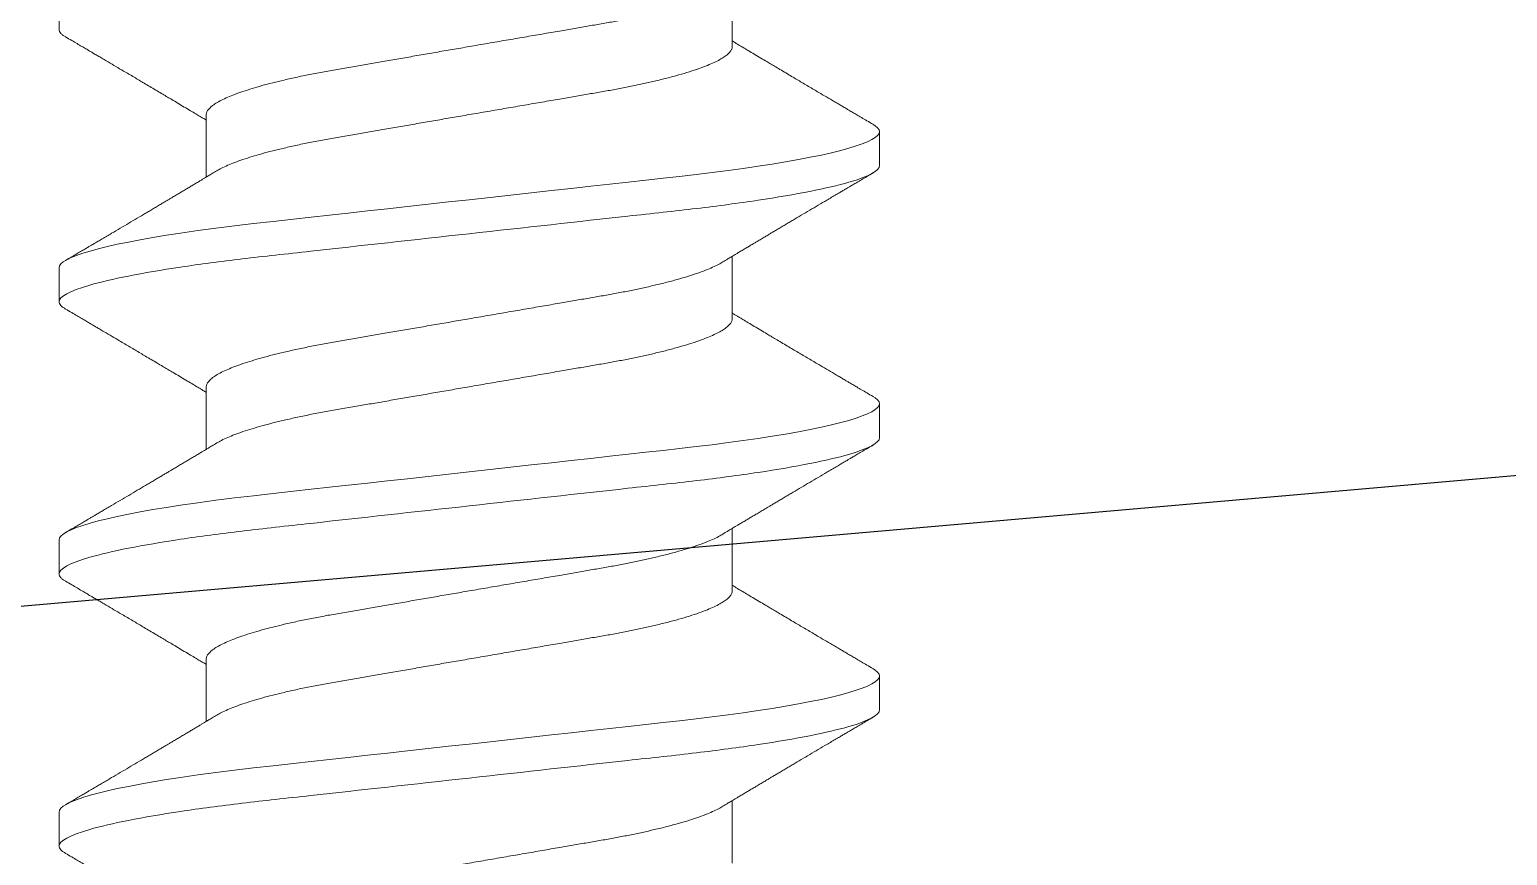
# Model space of a CAD drawing. Extents: x -22 to 360, y -93 to 44.
# Drawn here: x 5.9318 to 6.2741, y 27.1662 to 27.3574 of the extents above; entities that cross this region are included whole.
import ezdxf

# ---------------------------------------------------------------- set-up
doc = ezdxf.new("R2010")
doc.units = 0
doc.header["$MEASUREMENT"] = 0
doc.linetypes.add('SLD-Solid', pattern=[0])
doc.layers.get('0').update_dxf_attribs({"linetype": 'CONTINUOUS'})
doc.layers.add('FRAME', color=1, linetype='CONTINUOUS')

# ---------------------------------------------------------------- blocks, each defined once
blk = doc.blocks.new('3202-1_Standard_Sill_Component')
blk.add_line((0.8107, 0.83265), (1.3088, 0.87623))
blk = doc.blocks.new('3202_Out-Swing_Sill_Assembly')
blk.add_blockref('3202-1_Standard_Sill_Component', (0, 0))
blk = doc.blocks.new('No 10 1.5 in')
at = {"color": 7, "linetype": 'SLD-Solid', "lineweight": 15}
for p, q in [((1.05131, 0.095), (1.04344, 0.095)), ((1.11431, 0.095), (1.10644, 0.095)), ((1.17731, 0.095), (1.16944, 0.095)), ((1.02375, 0.0609), (1.00929, 0.0609)), ((1.08675, 0.0609), (1.07229, 0.0609)), ((1.14975, 0.0609), (1.13529, 0.0609)), ((1.21275, 0.0609), (1.19829, 0.0609)), ((1.0395, -0.0609), (1.05396, -0.0609)), ((1.1025, -0.0609), (1.11696, -0.0609)), ((1.1655, -0.0609), (1.17996, -0.0609)), ((1.01194, -0.095), (1.01981, -0.095)), ((1.07494, -0.095), (1.08281, -0.095)), ((1.13794, -0.095), (1.14581, -0.095)), ((1.20094, -0.095), (1.20881, -0.095))]:
    blk.add_line(p, q, dxfattribs=at)
at = {"color": 7, "linetype": 'SLD-Solid', "lineweight": 15, "flags": 128}
for points in [[(1.04174, 0.09347), (1.04208, 0.09402), (1.04255, 0.09457), (1.043, 0.09489), (1.04344, 0.095), (1.04387, 0.09489), (1.04433, 0.09457), (1.04479, 0.09402), (1.04527, 0.09325), (1.04577, 0.09224), (1.04626, 0.09102), (1.04676, 0.08958), (1.04727, 0.08792), (1.04779, 0.08604), (1.04832, 0.08389), (1.04885, 0.08154), (1.04938, 0.07897), (1.04991, 0.07621), (1.05043, 0.07326), (1.05094, 0.07014), (1.05145, 0.06687), (1.05195, 0.06346), (1.05243, 0.05992), (1.0529, 0.05627), (1.05336, 0.05253), (1.0538, 0.04871), (1.05423, 0.04488), (1.05467, 0.04091), (1.05512, 0.03681), (1.05559, 0.03258), (1.05608, 0.02815), (1.05658, 0.02362), (1.05709, 0.01901), (1.05761, 0.01432), (1.05813, 0.00958), (1.05866, 0.0048), (1.05919, 0), (1.05972, -0.00479), (1.06024, -0.00956), (1.06077, -0.01429), (1.06128, -0.01897), (1.06179, -0.02357), (1.06228, -0.02802), (1.06276, -0.03236), (1.06323, -0.03659), (1.06369, -0.0407), (1.06421, -0.04542), (1.06471, -0.04996), (1.06524, -0.05439), (1.06578, -0.0587), (1.06634, -0.06287), (1.06692, -0.06687), (1.06743, -0.07014), (1.06794, -0.07325), (1.06847, -0.07619), (1.06899, -0.07895), (1.06952, -0.08151), (1.07004, -0.08382), (1.07056, -0.08593), (1.07107, -0.08783), (1.07158, -0.0895), (1.0721, -0.09098), (1.0726, -0.09223), (1.0731, -0.09324), (1.07358, -0.09402), (1.07405, -0.09457), (1.0745, -0.09489), (1.07494, -0.095), (1.07494, -0.095)], [(1.10474, 0.09347), (1.10508, 0.09402), (1.10555, 0.09457), (1.106, 0.09489), (1.10644, 0.095), (1.10687, 0.09489), (1.10733, 0.09457), (1.10779, 0.09402), (1.10827, 0.09325), (1.10877, 0.09224), (1.10926, 0.09102), (1.10976, 0.08958), (1.11027, 0.08792), (1.11079, 0.08604), (1.11132, 0.08389), (1.11185, 0.08154), (1.11238, 0.07897), (1.11291, 0.07621), (1.11343, 0.07326), (1.11394, 0.07014), (1.11445, 0.06687), (1.11495, 0.06346), (1.11543, 0.05992), (1.1159, 0.05627), (1.11636, 0.05253), (1.1168, 0.04871), (1.11723, 0.04488), (1.11767, 0.04091), (1.11812, 0.03681), (1.11859, 0.03258), (1.11908, 0.02815), (1.11958, 0.02362), (1.12009, 0.01901), (1.1206, 0.01432), (1.12113, 0.00958), (1.12166, 0.0048), (1.12219, 0), (1.12272, -0.00479), (1.12324, -0.00956), (1.12377, -0.01429), (1.12428, -0.01897), (1.12479, -0.02357), (1.12528, -0.02802), (1.12576, -0.03236), (1.12623, -0.03659), (1.12669, -0.0407), (1.12721, -0.04542), (1.12771, -0.04996), (1.12824, -0.05439), (1.12878, -0.0587), (1.12934, -0.06287), (1.12992, -0.06687), (1.13043, -0.07014), (1.13094, -0.07325), (1.13147, -0.07619), (1.13199, -0.07895), (1.13252, -0.08151), (1.13304, -0.08382), (1.13356, -0.08593), (1.13407, -0.08783), (1.13458, -0.0895), (1.1351, -0.09098), (1.1356, -0.09223), (1.1361, -0.09324), (1.13658, -0.09402), (1.13705, -0.09457), (1.1375, -0.09489), (1.13794, -0.095), (1.13794, -0.095)], [(1.16774, 0.09347), (1.16808, 0.09402), (1.16855, 0.09457), (1.169, 0.09489), (1.16944, 0.095), (1.16987, 0.09489), (1.17033, 0.09457), (1.17079, 0.09402), (1.17127, 0.09325), (1.17177, 0.09224), (1.17226, 0.09102), (1.17276, 0.08958), (1.17327, 0.08792), (1.17379, 0.08604), (1.17432, 0.08389), (1.17485, 0.08154), (1.17538, 0.07897), (1.17591, 0.07621), (1.17643, 0.07326), (1.17694, 0.07014), (1.17745, 0.06687), (1.17795, 0.06346), (1.17843, 0.05992), (1.1789, 0.05627), (1.17936, 0.05253), (1.1798, 0.04871), (1.18023, 0.04488), (1.18067, 0.04091), (1.18112, 0.03681), (1.18159, 0.03258), (1.18208, 0.02815), (1.18258, 0.02362), (1.18309, 0.01901), (1.1836, 0.01432), (1.18413, 0.00958), (1.18466, 0.0048), (1.18519, 0), (1.18572, -0.00479), (1.18624, -0.00956), (1.18677, -0.01429), (1.18728, -0.01897), (1.18779, -0.02357), (1.18828, -0.02802), (1.18876, -0.03236), (1.18923, -0.03659), (1.18969, -0.0407), (1.19021, -0.04542), (1.19071, -0.04996), (1.19124, -0.05439), (1.19178, -0.0587), (1.19234, -0.06287), (1.19292, -0.06687), (1.19343, -0.07014), (1.19394, -0.07325), (1.19447, -0.07619), (1.19499, -0.07895), (1.19552, -0.08151), (1.19604, -0.08382), (1.19656, -0.08593), (1.19707, -0.08783), (1.19758, -0.0895), (1.1981, -0.09098), (1.1986, -0.09223), (1.1991, -0.09324), (1.19958, -0.09402), (1.20005, -0.09457), (1.2005, -0.09489), (1.20094, -0.095), (1.20094, -0.095)]]:
    blk.add_lwpolyline(points, dxfattribs=at)
at = {"color": 7, "linetype": 'SLD-Solid', "lineweight": 15}
for points, knots in [([(1.04174, 0.0935), (1.04147, 0.09302), (1.04095, 0.09214), (1.04021, 0.09089), (1.03958, 0.0898), (1.03901, 0.08883), (1.03852, 0.08801), (1.03813, 0.08735), (1.03783, 0.08684), (1.0375, 0.08628), (1.03706, 0.08552), (1.03633, 0.08429), (1.03543, 0.08275), (1.03448, 0.08115), (1.03367, 0.07977), (1.03295, 0.07855), (1.03224, 0.07734), (1.03153, 0.07616), (1.03081, 0.07494), (1.03004, 0.07364), (1.02926, 0.07231), (1.02851, 0.07105), (1.02784, 0.06993), (1.02716, 0.06878), (1.02639, 0.06748), (1.02553, 0.06604), (1.0247, 0.06465), (1.02397, 0.06343), (1.02347, 0.0626), (1.02317, 0.06209), (1.023, 0.06181), (1.02279, 0.06145), (1.0226, 0.06114), (1.02248, 0.06094), (1.02246, 0.0609)], [0, 0, 0, 0, 0.043277, 0.081501, 0.114677, 0.142809, 0.170486, 0.190551, 0.203619, 0.21685, 0.24215, 0.27293, 0.330041, 0.383421, 0.420243, 0.457502, 0.495016, 0.531132, 0.567323, 0.607536, 0.65038, 0.689903, 0.72384, 0.753937, 0.796126, 0.843175, 0.886663, 0.924695, 0.955102, 0.963581, 0.971177, 0.981176, 0.99648, 1, 1, 1, 1]), ([(1.05131, 0.095), (1.05245, 0.095), (1.05377, 0.09269), (1.05655, 0.08306), (1.05799, 0.07575), (1.05999, 0.06243), (1.06063, 0.05761), (1.06183, 0.04756), (1.06238, 0.04234), (1.06425, 0.02542), (1.06566, 0.01273), (1.06847, -0.01273), (1.06987, -0.02542), (1.07174, -0.04234), (1.0723, -0.04756), (1.07349, -0.05761), (1.07413, -0.06243), (1.07613, -0.07575), (1.07758, -0.08306), (1.08035, -0.09269), (1.08168, -0.095), (1.08281, -0.095)], [0, 0, 0, 0, 0.125, 0.125, 0.25, 0.25, 0.3125, 0.3125, 0.375, 0.375, 0.5, 0.5, 0.625, 0.625, 0.6875, 0.6875, 0.75, 0.75, 0.875, 0.875, 1, 1, 1, 1]), ([(1.07374, 0.05849), (1.07353, 0.05885), (1.07314, 0.05949), (1.07261, 0.06037), (1.0722, 0.06105), (1.07191, 0.06154), (1.0717, 0.0619), (1.07143, 0.06234), (1.07103, 0.063), (1.07054, 0.06383), (1.07003, 0.06469), (1.06953, 0.06552), (1.069, 0.06642), (1.06845, 0.06734), (1.06791, 0.06825), (1.06743, 0.06905), (1.06699, 0.06979), (1.06656, 0.07052), (1.06608, 0.07133), (1.06555, 0.07222), (1.065, 0.07314), (1.06445, 0.07408), (1.06371, 0.07532), (1.06278, 0.0769), (1.06162, 0.07885), (1.06045, 0.08084), (1.05946, 0.08252), (1.05864, 0.08392), (1.05802, 0.08496), (1.05747, 0.08591), (1.05706, 0.08659), (1.05677, 0.08709), (1.05651, 0.08754), (1.05616, 0.08813), (1.05571, 0.08888), (1.05517, 0.0898), (1.05454, 0.09089), (1.0538, 0.09214), (1.05328, 0.09302), (1.05301, 0.0935)], [0, 0, 0, 0, 0.030561, 0.055616, 0.075154, 0.089166, 0.09784, 0.105601, 0.12755, 0.154641, 0.176882, 0.200794, 0.226342, 0.253525, 0.280319, 0.303813, 0.322538, 0.343258, 0.366429, 0.392061, 0.419664, 0.446388, 0.471847, 0.526319, 0.58268, 0.638614, 0.696187, 0.726723, 0.758099, 0.785549, 0.807508, 0.816623, 0.828745, 0.845552, 0.86705, 0.893239, 0.924124, 0.95971, 1, 1, 1, 1]), ([(1.10474, 0.0935), (1.10447, 0.09302), (1.10395, 0.09214), (1.10321, 0.09089), (1.10258, 0.0898), (1.10201, 0.08883), (1.10152, 0.08801), (1.10113, 0.08735), (1.10083, 0.08684), (1.1005, 0.08628), (1.10006, 0.08552), (1.09933, 0.08429), (1.09843, 0.08275), (1.09748, 0.08115), (1.09667, 0.07977), (1.09595, 0.07855), (1.09524, 0.07734), (1.09453, 0.07616), (1.09381, 0.07494), (1.09304, 0.07364), (1.09226, 0.07231), (1.09151, 0.07105), (1.09084, 0.06993), (1.09016, 0.06878), (1.08939, 0.06748), (1.08853, 0.06604), (1.0877, 0.06465), (1.08697, 0.06343), (1.08647, 0.0626), (1.08617, 0.06209), (1.086, 0.06181), (1.08579, 0.06145), (1.0856, 0.06114), (1.08548, 0.06094), (1.08546, 0.0609)], [0, 0, 0, 0, 0.043277, 0.081501, 0.114677, 0.142809, 0.170486, 0.190552, 0.203619, 0.216851, 0.24215, 0.27293, 0.330041, 0.383421, 0.420243, 0.457502, 0.495016, 0.531132, 0.567323, 0.607536, 0.65038, 0.689903, 0.72384, 0.753937, 0.796127, 0.843176, 0.886663, 0.924696, 0.955102, 0.963581, 0.971177, 0.981176, 0.99648, 1, 1, 1, 1]), ([(1.11431, 0.095), (1.11545, 0.095), (1.11677, 0.09269), (1.11955, 0.08306), (1.12099, 0.07575), (1.12299, 0.06243), (1.12363, 0.05761), (1.12483, 0.04756), (1.12538, 0.04234), (1.12725, 0.02542), (1.12866, 0.01273), (1.13147, -0.01273), (1.13287, -0.02542), (1.13474, -0.04234), (1.1353, -0.04756), (1.13649, -0.05761), (1.13713, -0.06243), (1.13913, -0.07575), (1.14058, -0.08306), (1.14335, -0.09269), (1.14468, -0.095), (1.14581, -0.095)], [0, 0, 0, 0, 0.125, 0.125, 0.25, 0.25, 0.3125, 0.3125, 0.375, 0.375, 0.5, 0.5, 0.625, 0.625, 0.6875, 0.6875, 0.75, 0.75, 0.875, 0.875, 1, 1, 1, 1]), ([(1.13674, 0.05849), (1.13653, 0.05885), (1.13614, 0.05949), (1.13561, 0.06037), (1.1352, 0.06105), (1.13491, 0.06154), (1.1347, 0.0619), (1.13443, 0.06234), (1.13403, 0.063), (1.13354, 0.06383), (1.13303, 0.06469), (1.13253, 0.06552), (1.132, 0.06642), (1.13145, 0.06734), (1.13091, 0.06825), (1.13043, 0.06905), (1.12999, 0.06979), (1.12956, 0.07052), (1.12908, 0.07133), (1.12855, 0.07222), (1.128, 0.07314), (1.12745, 0.07408), (1.12671, 0.07532), (1.12578, 0.0769), (1.12462, 0.07885), (1.12345, 0.08084), (1.12246, 0.08252), (1.12164, 0.08392), (1.12102, 0.08496), (1.12047, 0.08591), (1.12006, 0.08659), (1.11977, 0.08709), (1.11951, 0.08754), (1.11916, 0.08813), (1.11871, 0.08888), (1.11817, 0.0898), (1.11754, 0.09089), (1.1168, 0.09214), (1.11628, 0.09302), (1.11601, 0.0935)], [0, 0, 0, 0, 0.030561, 0.055616, 0.075154, 0.089166, 0.09784, 0.105601, 0.12755, 0.154641, 0.176882, 0.200794, 0.226342, 0.253525, 0.28032, 0.303813, 0.322538, 0.343258, 0.366429, 0.392061, 0.419664, 0.446388, 0.471847, 0.52632, 0.582681, 0.638614, 0.696187, 0.726723, 0.758099, 0.785549, 0.807508, 0.816623, 0.828745, 0.845552, 0.86705, 0.893239, 0.924125, 0.959711, 1, 1, 1, 1]), ([(1.16774, 0.0935), (1.16747, 0.09302), (1.16695, 0.09214), (1.16621, 0.09089), (1.16558, 0.0898), (1.16501, 0.08883), (1.16452, 0.08801), (1.16413, 0.08735), (1.16383, 0.08684), (1.1635, 0.08628), (1.16306, 0.08552), (1.16233, 0.08429), (1.16143, 0.08275), (1.16048, 0.08115), (1.15967, 0.07977), (1.15895, 0.07855), (1.15824, 0.07734), (1.15753, 0.07616), (1.15681, 0.07494), (1.15604, 0.07364), (1.15526, 0.07231), (1.15451, 0.07105), (1.15384, 0.06993), (1.15316, 0.06878), (1.15239, 0.06748), (1.15153, 0.06604), (1.1507, 0.06465), (1.14997, 0.06343), (1.14947, 0.0626), (1.14917, 0.06209), (1.149, 0.06181), (1.14879, 0.06145), (1.1486, 0.06114), (1.14848, 0.06094), (1.14846, 0.0609)], [0, 0, 0, 0, 0.043277, 0.081501, 0.114677, 0.142809, 0.170485, 0.190551, 0.203618, 0.216851, 0.24215, 0.27293, 0.330041, 0.383421, 0.420242, 0.457501, 0.495015, 0.531132, 0.567322, 0.607536, 0.650379, 0.689902, 0.72384, 0.753936, 0.796126, 0.843176, 0.886662, 0.924695, 0.955101, 0.96358, 0.971176, 0.981175, 0.996479, 1, 1, 1, 1]), ([(1.17731, 0.095), (1.17845, 0.095), (1.17977, 0.09269), (1.18255, 0.08306), (1.18399, 0.07575), (1.18599, 0.06243), (1.18663, 0.05761), (1.18783, 0.04756), (1.18838, 0.04234), (1.19025, 0.02542), (1.19166, 0.01273), (1.19447, -0.01273), (1.19587, -0.02542), (1.19774, -0.04234), (1.1983, -0.04756), (1.19949, -0.05761), (1.20013, -0.06243), (1.20213, -0.07575), (1.20358, -0.08306), (1.20635, -0.09269), (1.20768, -0.095), (1.20881, -0.095)], [0, 0, 0, 0, 0.125, 0.125, 0.25, 0.25, 0.3125, 0.3125, 0.375, 0.375, 0.5, 0.5, 0.625, 0.625, 0.6875, 0.6875, 0.75, 0.75, 0.875, 0.875, 1, 1, 1, 1]), ([(1.19974, 0.05849), (1.19953, 0.05885), (1.19914, 0.05949), (1.19861, 0.06037), (1.1982, 0.06105), (1.19791, 0.06154), (1.1977, 0.0619), (1.19743, 0.06234), (1.19703, 0.063), (1.19654, 0.06383), (1.19603, 0.06469), (1.19553, 0.06552), (1.195, 0.06642), (1.19445, 0.06734), (1.19391, 0.06825), (1.19343, 0.06905), (1.19299, 0.06979), (1.19256, 0.07052), (1.19208, 0.07133), (1.19155, 0.07222), (1.191, 0.07314), (1.19045, 0.07408), (1.18971, 0.07532), (1.18878, 0.0769), (1.18762, 0.07885), (1.18645, 0.08084), (1.18546, 0.08252), (1.18464, 0.08392), (1.18402, 0.08496), (1.18347, 0.08591), (1.18306, 0.08659), (1.18277, 0.08709), (1.18251, 0.08754), (1.18216, 0.08813), (1.18172, 0.08888), (1.18117, 0.0898), (1.18054, 0.09089), (1.1798, 0.09214), (1.17928, 0.09302), (1.17901, 0.0935)], [0, 0, 0, 0, 0.030561, 0.055616, 0.075154, 0.089166, 0.097841, 0.105601, 0.127551, 0.154641, 0.176883, 0.200795, 0.226342, 0.253526, 0.28032, 0.303813, 0.322539, 0.343258, 0.36643, 0.392062, 0.419664, 0.446389, 0.471847, 0.52632, 0.582681, 0.638614, 0.696187, 0.726723, 0.758099, 0.785549, 0.807508, 0.816624, 0.828745, 0.845552, 0.86705, 0.89324, 0.924125, 0.959711, 1, 1, 1, 1]), ([(1.01074, 0.05846), (1.01083, 0.05831), (1.01115, 0.05782), (1.01168, 0.05672), (1.01237, 0.05514), (1.01309, 0.05324), (1.01383, 0.05101), (1.01457, 0.04853), (1.0153, 0.04582), (1.01599, 0.043), (1.01664, 0.0401), (1.01726, 0.03717), (1.01785, 0.03413), (1.01841, 0.031), (1.01896, 0.02776), (1.01955, 0.02439), (1.02017, 0.02077), (1.02084, 0.01689), (1.02155, 0.01278), (1.02227, 0.00857), (1.02301, 0.0043), (1.02373, 0.00013), (1.02442, -0.00391), (1.02509, -0.0078), (1.02576, -0.01164), (1.02641, -0.01541), (1.02704, -0.01909), (1.02766, -0.02265), (1.02827, -0.0262), (1.02887, -0.02972), (1.02948, -0.03321), (1.03012, -0.03658), (1.03079, -0.03982), (1.03147, -0.04282), (1.03213, -0.04556), (1.03279, -0.04805), (1.03346, -0.05035), (1.03414, -0.05245), (1.03481, -0.05433), (1.03548, -0.05599), (1.03617, -0.05746), (1.03686, -0.0587), (1.03756, -0.0597), (1.03824, -0.06039), (1.03888, -0.06082), (1.0393, -0.06087), (1.0395, -0.0609)], [0, 0, 0, 0, 0.009789, 0.032107, 0.054538, 0.079285, 0.104045, 0.128755, 0.153348, 0.177763, 0.199754, 0.221505, 0.242978, 0.264137, 0.285193, 0.306565, 0.328227, 0.352346, 0.376715, 0.401276, 0.425966, 0.450721, 0.473229, 0.495687, 0.518048, 0.540264, 0.562291, 0.584085, 0.605607, 0.628923, 0.652085, 0.675621, 0.699504, 0.72368, 0.745868, 0.768208, 0.790653, 0.813156, 0.835667, 0.858137, 0.880517, 0.904975, 0.929207, 0.953156, 0.976769, 1, 1, 1, 1]), ([(1.02375, 0.0609), (1.02394, 0.06088), (1.02431, 0.06084), (1.02489, 0.06048), (1.0255, 0.05991), (1.02613, 0.05909), (1.02677, 0.05803), (1.02743, 0.05673), (1.02812, 0.05514), (1.02884, 0.05324), (1.02958, 0.05101), (1.03032, 0.04853), (1.03105, 0.04582), (1.03174, 0.043), (1.03239, 0.0401), (1.03301, 0.03717), (1.0336, 0.03413), (1.03416, 0.031), (1.03471, 0.02776), (1.0353, 0.02439), (1.03592, 0.02077), (1.03659, 0.01689), (1.0373, 0.01278), (1.03802, 0.00857), (1.03876, 0.0043), (1.03948, 0.00013), (1.04017, -0.00391), (1.04084, -0.0078), (1.04151, -0.01164), (1.04216, -0.01541), (1.04279, -0.01909), (1.04341, -0.02265), (1.04402, -0.0262), (1.04462, -0.02972), (1.04523, -0.03321), (1.04587, -0.03658), (1.04654, -0.03982), (1.04722, -0.04282), (1.04788, -0.04556), (1.04854, -0.04805), (1.04921, -0.05035), (1.04989, -0.05245), (1.05056, -0.05433), (1.05123, -0.05599), (1.05189, -0.0574), (1.05231, -0.05813), (1.05251, -0.05848)], [0, 0, 0, 0, 0.021102, 0.042525, 0.064232, 0.086185, 0.108343, 0.13066, 0.153091, 0.177838, 0.202598, 0.227307, 0.2519, 0.276314, 0.298304, 0.320055, 0.341528, 0.362686, 0.383742, 0.405113, 0.426776, 0.450894, 0.475262, 0.499823, 0.524512, 0.549267, 0.571774, 0.594232, 0.616592, 0.638808, 0.660834, 0.682628, 0.70415, 0.727465, 0.750627, 0.774163, 0.798044, 0.822221, 0.844408, 0.866747, 0.889192, 0.911695, 0.934205, 0.956674, 0.979054, 1, 1, 1, 1]), ([(1.07374, 0.05846), (1.07383, 0.05831), (1.07415, 0.05782), (1.07468, 0.05672), (1.07537, 0.05514), (1.07609, 0.05324), (1.07683, 0.05101), (1.07757, 0.04853), (1.0783, 0.04582), (1.07899, 0.043), (1.07964, 0.0401), (1.08026, 0.03717), (1.08085, 0.03413), (1.08141, 0.031), (1.08196, 0.02776), (1.08255, 0.02439), (1.08317, 0.02077), (1.08384, 0.01689), (1.08455, 0.01278), (1.08527, 0.00857), (1.08601, 0.0043), (1.08673, 0.00013), (1.08742, -0.00391), (1.08809, -0.0078), (1.08876, -0.01164), (1.08941, -0.01541), (1.09004, -0.01909), (1.09066, -0.02265), (1.09127, -0.0262), (1.09187, -0.02972), (1.09248, -0.03321), (1.09312, -0.03658), (1.09379, -0.03982), (1.09446, -0.04282), (1.09513, -0.04556), (1.09579, -0.04805), (1.09646, -0.05035), (1.09714, -0.05245), (1.09781, -0.05433), (1.09848, -0.05599), (1.09917, -0.05746), (1.09986, -0.0587), (1.10056, -0.0597), (1.10124, -0.06039), (1.10188, -0.06082), (1.1023, -0.06087), (1.1025, -0.0609)], [0, 0, 0, 0, 0.009789, 0.032107, 0.054538, 0.079285, 0.104045, 0.128755, 0.153348, 0.177763, 0.199754, 0.221505, 0.242978, 0.264137, 0.285193, 0.306565, 0.328227, 0.352346, 0.376715, 0.401276, 0.425966, 0.450721, 0.473229, 0.495687, 0.518048, 0.540264, 0.562291, 0.584085, 0.605607, 0.628923, 0.652085, 0.675621, 0.699504, 0.72368, 0.745868, 0.768208, 0.790653, 0.813156, 0.835667, 0.858137, 0.880517, 0.904975, 0.929207, 0.953156, 0.976769, 1, 1, 1, 1]), ([(1.08675, 0.0609), (1.08694, 0.06088), (1.08731, 0.06084), (1.08789, 0.06048), (1.0885, 0.05991), (1.08913, 0.05909), (1.08977, 0.05803), (1.09043, 0.05673), (1.09112, 0.05514), (1.09184, 0.05324), (1.09258, 0.05101), (1.09332, 0.04853), (1.09405, 0.04582), (1.09474, 0.043), (1.09539, 0.0401), (1.09601, 0.03717), (1.0966, 0.03413), (1.09716, 0.031), (1.09771, 0.02776), (1.0983, 0.02439), (1.09892, 0.02077), (1.09959, 0.01689), (1.1003, 0.01278), (1.10102, 0.00857), (1.10176, 0.0043), (1.10248, 0.00013), (1.10317, -0.00391), (1.10384, -0.0078), (1.10451, -0.01164), (1.10516, -0.01541), (1.10579, -0.01909), (1.10641, -0.02265), (1.10702, -0.0262), (1.10762, -0.02972), (1.10823, -0.03321), (1.10887, -0.03658), (1.10954, -0.03982), (1.11022, -0.04282), (1.11088, -0.04556), (1.11154, -0.04805), (1.11221, -0.05035), (1.11289, -0.05245), (1.11356, -0.05433), (1.11423, -0.05599), (1.11489, -0.0574), (1.11531, -0.05813), (1.11551, -0.05848)], [0, 0, 0, 0, 0.021102, 0.042525, 0.064232, 0.086185, 0.108343, 0.13066, 0.153091, 0.177838, 0.202598, 0.227307, 0.2519, 0.276314, 0.298304, 0.320056, 0.341528, 0.362686, 0.383742, 0.405113, 0.426776, 0.450894, 0.475262, 0.499823, 0.524512, 0.549267, 0.571774, 0.594232, 0.616592, 0.638808, 0.660834, 0.682628, 0.70415, 0.727465, 0.750627, 0.774163, 0.798044, 0.822221, 0.844408, 0.866747, 0.889192, 0.911695, 0.934205, 0.956674, 0.979054, 1, 1, 1, 1]), ([(1.13674, 0.05846), (1.13683, 0.05831), (1.13715, 0.05782), (1.13768, 0.05672), (1.13837, 0.05514), (1.13909, 0.05324), (1.13983, 0.05101), (1.14057, 0.04853), (1.1413, 0.04582), (1.14199, 0.043), (1.14264, 0.0401), (1.14326, 0.03717), (1.14385, 0.03413), (1.14441, 0.031), (1.14496, 0.02776), (1.14555, 0.02439), (1.14617, 0.02077), (1.14684, 0.01689), (1.14755, 0.01278), (1.14827, 0.00857), (1.14901, 0.0043), (1.14973, 0.00013), (1.15042, -0.00391), (1.15109, -0.0078), (1.15176, -0.01164), (1.15241, -0.01541), (1.15304, -0.01909), (1.15366, -0.02265), (1.15427, -0.0262), (1.15487, -0.02972), (1.15548, -0.03321), (1.15612, -0.03658), (1.15679, -0.03982), (1.15746, -0.04282), (1.15813, -0.04556), (1.15879, -0.04805), (1.15946, -0.05035), (1.16014, -0.05245), (1.16081, -0.05433), (1.16148, -0.05599), (1.16217, -0.05746), (1.16286, -0.0587), (1.16356, -0.0597), (1.16424, -0.06039), (1.16488, -0.06082), (1.1653, -0.06087), (1.1655, -0.0609)], [0, 0, 0, 0, 0.009789, 0.032107, 0.054538, 0.079285, 0.104045, 0.128755, 0.153348, 0.177763, 0.199754, 0.221505, 0.242978, 0.264137, 0.285193, 0.306565, 0.328227, 0.352346, 0.376715, 0.401276, 0.425966, 0.450721, 0.473229, 0.495687, 0.518048, 0.540264, 0.562291, 0.584085, 0.605607, 0.628923, 0.652085, 0.675621, 0.699504, 0.72368, 0.745868, 0.768208, 0.790653, 0.813156, 0.835667, 0.858137, 0.880517, 0.904975, 0.929207, 0.953156, 0.97677, 1, 1, 1, 1]), ([(1.14975, 0.0609), (1.14994, 0.06088), (1.15031, 0.06084), (1.15089, 0.06048), (1.1515, 0.05991), (1.15213, 0.05909), (1.15277, 0.05803), (1.15343, 0.05673), (1.15412, 0.05514), (1.15484, 0.05324), (1.15558, 0.05101), (1.15632, 0.04853), (1.15705, 0.04582), (1.15774, 0.043), (1.15839, 0.0401), (1.15901, 0.03717), (1.1596, 0.03413), (1.16016, 0.031), (1.16071, 0.02776), (1.1613, 0.02439), (1.16192, 0.02077), (1.16259, 0.01689), (1.1633, 0.01278), (1.16402, 0.00857), (1.16476, 0.0043), (1.16548, 0.00013), (1.16617, -0.00391), (1.16684, -0.0078), (1.16751, -0.01164), (1.16816, -0.01541), (1.16879, -0.01909), (1.16941, -0.02265), (1.17002, -0.0262), (1.17062, -0.02972), (1.17123, -0.03321), (1.17187, -0.03658), (1.17254, -0.03982), (1.17321, -0.04282), (1.17388, -0.04556), (1.17454, -0.04805), (1.17521, -0.05035), (1.17589, -0.05245), (1.17656, -0.05433), (1.17723, -0.05599), (1.17789, -0.0574), (1.17831, -0.05813), (1.17851, -0.05848)], [0, 0, 0, 0, 0.021102, 0.042525, 0.064232, 0.086185, 0.108343, 0.13066, 0.153091, 0.177838, 0.202598, 0.227307, 0.2519, 0.276314, 0.298304, 0.320056, 0.341528, 0.362686, 0.383742, 0.405113, 0.426776, 0.450894, 0.475262, 0.499823, 0.524512, 0.549267, 0.571774, 0.594232, 0.616592, 0.638808, 0.660834, 0.682628, 0.70415, 0.727465, 0.750627, 0.774163, 0.798044, 0.82222, 0.844408, 0.866747, 0.889192, 0.911695, 0.934205, 0.956674, 0.979054, 1, 1, 1, 1]), ([(1.19974, 0.05846), (1.19983, 0.05831), (1.20015, 0.05782), (1.20068, 0.05672), (1.20137, 0.05514), (1.20209, 0.05324), (1.20283, 0.05101), (1.20357, 0.04853), (1.2043, 0.04582), (1.20499, 0.043), (1.20564, 0.0401), (1.20626, 0.03717), (1.20685, 0.03413), (1.20741, 0.031), (1.20796, 0.02776), (1.20855, 0.02439), (1.20917, 0.02077), (1.20984, 0.01689), (1.21055, 0.01278), (1.21127, 0.00857), (1.21201, 0.0043), (1.21273, 0.00013), (1.21342, -0.00391), (1.21409, -0.0078), (1.21476, -0.01164), (1.21541, -0.01541), (1.21604, -0.01909), (1.21666, -0.02265), (1.21727, -0.0262), (1.21787, -0.02972), (1.21848, -0.03321), (1.21912, -0.03658), (1.21979, -0.03982), (1.22046, -0.04282), (1.22113, -0.04556), (1.22179, -0.04805), (1.22246, -0.05035), (1.22314, -0.05245), (1.22381, -0.05433), (1.22448, -0.05599), (1.22517, -0.05746), (1.22586, -0.0587), (1.22656, -0.0597), (1.22724, -0.06039), (1.22788, -0.06082), (1.2283, -0.06087), (1.2285, -0.0609)], [0, 0, 0, 0, 0.009789, 0.032107, 0.054538, 0.079285, 0.104045, 0.128755, 0.153348, 0.177763, 0.199754, 0.221505, 0.242978, 0.264137, 0.285193, 0.306565, 0.328228, 0.352346, 0.376715, 0.401276, 0.425966, 0.450721, 0.473229, 0.495687, 0.518048, 0.540264, 0.562291, 0.584085, 0.605607, 0.628923, 0.652085, 0.675621, 0.699504, 0.72368, 0.745868, 0.768208, 0.790653, 0.813156, 0.835667, 0.858137, 0.880517, 0.904975, 0.929207, 0.953156, 0.97677, 1, 1, 1, 1]), ([(1.02151, -0.0935), (1.02178, -0.09302), (1.0223, -0.09214), (1.02304, -0.09089), (1.02367, -0.0898), (1.02424, -0.08883), (1.02473, -0.08801), (1.02512, -0.08735), (1.02542, -0.08684), (1.02575, -0.08628), (1.02619, -0.08553), (1.02691, -0.08429), (1.02782, -0.08276), (1.02877, -0.08115), (1.02958, -0.07977), (1.0303, -0.07855), (1.03101, -0.07734), (1.03172, -0.07616), (1.03244, -0.07494), (1.03321, -0.07364), (1.03399, -0.07231), (1.03474, -0.07105), (1.03541, -0.06993), (1.03609, -0.06878), (1.03686, -0.06748), (1.03772, -0.06604), (1.03855, -0.06465), (1.03928, -0.06343), (1.03978, -0.0626), (1.04008, -0.06209), (1.04025, -0.06181), (1.04046, -0.06145), (1.04065, -0.06114), (1.04077, -0.06094), (1.04079, -0.0609)], [0, 0, 0, 0, 0.043277, 0.081501, 0.114677, 0.142809, 0.170486, 0.190552, 0.203618, 0.216845, 0.242122, 0.272865, 0.329935, 0.383349, 0.420214, 0.457497, 0.495015, 0.531131, 0.567322, 0.607535, 0.650379, 0.689902, 0.723839, 0.753936, 0.796126, 0.843175, 0.886662, 0.924695, 0.955101, 0.96358, 0.971176, 0.981175, 0.996479, 1, 1, 1, 1]), ([(1.05251, -0.05849), (1.05272, -0.05885), (1.05311, -0.05949), (1.05364, -0.06037), (1.05405, -0.06105), (1.05434, -0.06154), (1.05455, -0.0619), (1.05482, -0.06234), (1.05522, -0.063), (1.05571, -0.06383), (1.05622, -0.06469), (1.05672, -0.06552), (1.05725, -0.06642), (1.0578, -0.06734), (1.05834, -0.06825), (1.05882, -0.06905), (1.05926, -0.06979), (1.05969, -0.07052), (1.06017, -0.07133), (1.0607, -0.07222), (1.06125, -0.07314), (1.0618, -0.07408), (1.06254, -0.07532), (1.06347, -0.0769), (1.06463, -0.07885), (1.0658, -0.08084), (1.06679, -0.08252), (1.06761, -0.08392), (1.06823, -0.08496), (1.06878, -0.08591), (1.06919, -0.08659), (1.06948, -0.08709), (1.06974, -0.08754), (1.07009, -0.08813), (1.07054, -0.08888), (1.07108, -0.0898), (1.07171, -0.09089), (1.07245, -0.09214), (1.07297, -0.09302), (1.07324, -0.0935)], [0, 0, 0, 0, 0.030561, 0.055616, 0.075154, 0.089166, 0.09784, 0.105601, 0.12755, 0.154641, 0.176882, 0.200795, 0.226342, 0.253525, 0.28032, 0.303813, 0.322539, 0.343259, 0.366429, 0.392062, 0.419665, 0.446389, 0.471847, 0.526321, 0.582689, 0.638674, 0.696285, 0.726806, 0.758143, 0.785564, 0.807508, 0.816623, 0.828744, 0.845552, 0.86705, 0.893239, 0.924125, 0.959711, 1, 1, 1, 1]), ([(1.08451, -0.0935), (1.08478, -0.09302), (1.0853, -0.09214), (1.08604, -0.09089), (1.08667, -0.0898), (1.08724, -0.08883), (1.08773, -0.08801), (1.08812, -0.08735), (1.08842, -0.08684), (1.08875, -0.08628), (1.08919, -0.08553), (1.08991, -0.08429), (1.09082, -0.08276), (1.09177, -0.08115), (1.09258, -0.07977), (1.0933, -0.07855), (1.09401, -0.07734), (1.09472, -0.07616), (1.09544, -0.07494), (1.09621, -0.07364), (1.09699, -0.07231), (1.09774, -0.07105), (1.09841, -0.06993), (1.09909, -0.06878), (1.09986, -0.06748), (1.10072, -0.06604), (1.10155, -0.06465), (1.10228, -0.06343), (1.10278, -0.0626), (1.10308, -0.06209), (1.10325, -0.06181), (1.10346, -0.06145), (1.10365, -0.06114), (1.10377, -0.06094), (1.10379, -0.0609)], [0, 0, 0, 0, 0.0432771, 0.0815014, 0.114677, 0.1428095, 0.1704858, 0.1905518, 0.2036184, 0.2168453, 0.2421226, 0.2728646, 0.3299357, 0.3833483, 0.4202148, 0.4574974, 0.4950153, 0.5311316, 0.5673221, 0.6075359, 0.6503796, 0.6899025, 0.72384, 0.7539368, 0.7961263, 0.8431763, 0.8866629, 0.9246956, 0.9551017, 0.9635807, 0.9711766, 0.9811761, 0.9964797, 1, 1, 1, 1]), ([(1.11551, -0.05849), (1.11572, -0.05885), (1.11611, -0.05949), (1.11664, -0.06037), (1.11705, -0.06105), (1.11734, -0.06154), (1.11755, -0.0619), (1.11782, -0.06234), (1.11822, -0.063), (1.11871, -0.06383), (1.11922, -0.06469), (1.11972, -0.06552), (1.12025, -0.06642), (1.1208, -0.06734), (1.12134, -0.06825), (1.12182, -0.06905), (1.12226, -0.06979), (1.12269, -0.07052), (1.12317, -0.07133), (1.1237, -0.07222), (1.12425, -0.07314), (1.1248, -0.07408), (1.12554, -0.07532), (1.12647, -0.0769), (1.12763, -0.07885), (1.1288, -0.08084), (1.12979, -0.08252), (1.13061, -0.08392), (1.13123, -0.08496), (1.13178, -0.08591), (1.13219, -0.08659), (1.13248, -0.08709), (1.13274, -0.08754), (1.13309, -0.08813), (1.13354, -0.08888), (1.13408, -0.0898), (1.13471, -0.09089), (1.13545, -0.09214), (1.13597, -0.09302), (1.13624, -0.0935)], [0, 0, 0, 0, 0.030562, 0.055617, 0.075155, 0.089167, 0.097841, 0.105602, 0.127551, 0.154641, 0.176883, 0.200795, 0.226343, 0.253526, 0.28032, 0.303814, 0.322539, 0.343259, 0.36643, 0.392062, 0.419665, 0.446389, 0.471848, 0.52632, 0.582688, 0.638674, 0.696284, 0.726805, 0.758143, 0.785564, 0.807509, 0.816623, 0.828745, 0.845552, 0.86705, 0.893239, 0.924124, 0.95971, 1, 1, 1, 1]), ([(1.14751, -0.0935), (1.14778, -0.09302), (1.1483, -0.09214), (1.14904, -0.09089), (1.14967, -0.0898), (1.15024, -0.08883), (1.15073, -0.08801), (1.15112, -0.08735), (1.15142, -0.08684), (1.15175, -0.08628), (1.15219, -0.08553), (1.15291, -0.08429), (1.15382, -0.08276), (1.15477, -0.08115), (1.15558, -0.07977), (1.1563, -0.07855), (1.15701, -0.07734), (1.15772, -0.07616), (1.15844, -0.07494), (1.15921, -0.07364), (1.15999, -0.07231), (1.16074, -0.07105), (1.16141, -0.06993), (1.16209, -0.06878), (1.16286, -0.06748), (1.16372, -0.06604), (1.16455, -0.06465), (1.16528, -0.06343), (1.16578, -0.0626), (1.16608, -0.06209), (1.16625, -0.06181), (1.16646, -0.06145), (1.16665, -0.06114), (1.16677, -0.06094), (1.16679, -0.0609)], [0, 0, 0, 0, 0.043278, 0.081502, 0.114678, 0.14281, 0.170487, 0.190552, 0.203618, 0.216846, 0.242123, 0.272865, 0.329936, 0.383349, 0.420215, 0.457498, 0.495016, 0.531132, 0.567323, 0.607536, 0.65038, 0.689903, 0.72384, 0.753937, 0.796126, 0.843175, 0.886663, 0.924695, 0.955102, 0.963581, 0.971177, 0.981176, 0.99648, 1, 1, 1, 1]), ([(1.17851, -0.05849), (1.17872, -0.05885), (1.17911, -0.05949), (1.17964, -0.06037), (1.18005, -0.06105), (1.18034, -0.06154), (1.18055, -0.0619), (1.18082, -0.06234), (1.18122, -0.063), (1.18171, -0.06383), (1.18222, -0.06469), (1.18272, -0.06552), (1.18325, -0.06642), (1.1838, -0.06734), (1.18434, -0.06825), (1.18482, -0.06905), (1.18526, -0.06979), (1.18569, -0.07052), (1.18617, -0.07133), (1.1867, -0.07222), (1.18725, -0.07314), (1.1878, -0.07408), (1.18854, -0.07532), (1.18947, -0.0769), (1.19063, -0.07885), (1.1918, -0.08084), (1.19279, -0.08252), (1.19361, -0.08392), (1.19423, -0.08496), (1.19478, -0.08591), (1.19519, -0.08659), (1.19548, -0.08709), (1.19574, -0.08754), (1.19609, -0.08813), (1.19653, -0.08888), (1.19708, -0.0898), (1.19771, -0.09089), (1.19845, -0.09214), (1.19897, -0.09302), (1.19924, -0.0935)], [0, 0, 0, 0, 0.030562, 0.055617, 0.075155, 0.089167, 0.097841, 0.105601, 0.127551, 0.154641, 0.176883, 0.200795, 0.226342, 0.253526, 0.28032, 0.303814, 0.322539, 0.343258, 0.36643, 0.392062, 0.419665, 0.446389, 0.471847, 0.52632, 0.582688, 0.638674, 0.696284, 0.726805, 0.758143, 0.785564, 0.807509, 0.816623, 0.828744, 0.845552, 0.867049, 0.893239, 0.924124, 0.95971, 1, 1, 1, 1]), ([(1.21051, -0.0935), (1.21078, -0.09302), (1.2113, -0.09214), (1.21204, -0.09089), (1.21267, -0.0898), (1.21324, -0.08883), (1.21373, -0.08801), (1.21412, -0.08735), (1.21442, -0.08684), (1.21475, -0.08628), (1.21519, -0.08553), (1.21591, -0.08429), (1.21682, -0.08276), (1.21777, -0.08115), (1.21858, -0.07977), (1.2193, -0.07855), (1.22001, -0.07734), (1.22072, -0.07616), (1.22144, -0.07494), (1.22221, -0.07364), (1.22299, -0.07231), (1.22374, -0.07105), (1.22441, -0.06993), (1.22509, -0.06878), (1.22586, -0.06748), (1.22672, -0.06604), (1.22755, -0.06465), (1.22828, -0.06343), (1.22878, -0.0626), (1.22908, -0.06209), (1.22925, -0.06181), (1.22946, -0.06145), (1.22965, -0.06114), (1.22977, -0.06094), (1.22979, -0.0609)], [0, 0, 0, 0, 0.043278, 0.081502, 0.114678, 0.142809, 0.170487, 0.190552, 0.203618, 0.216846, 0.242123, 0.272865, 0.329936, 0.383349, 0.420215, 0.457497, 0.495016, 0.531132, 0.567322, 0.607536, 0.650379, 0.689902, 0.72384, 0.753937, 0.796126, 0.843175, 0.886663, 0.924695, 0.955102, 0.963581, 0.971177, 0.981175, 0.99648, 1, 1, 1, 1]), ([(1.01981, -0.095), (1.01996, -0.09498), (1.02025, -0.09494), (1.0207, -0.0946), (1.02112, -0.09413), (1.02139, -0.09367), (1.02151, -0.09347)], [0, 0, 0, 0, 0.265477, 0.534101, 0.805611, 1, 1, 1, 1]), ([(1.08281, -0.095), (1.08296, -0.09498), (1.08325, -0.09494), (1.0837, -0.0946), (1.08412, -0.09413), (1.08439, -0.09367), (1.08451, -0.09347)], [0, 0, 0, 0, 0.265476, 0.534101, 0.805611, 1, 1, 1, 1]), ([(1.14581, -0.095), (1.14596, -0.09498), (1.14625, -0.09494), (1.1467, -0.0946), (1.14712, -0.09413), (1.14739, -0.09367), (1.14751, -0.09347)], [0, 0, 0, 0, 0.265477, 0.534101, 0.805611, 1, 1, 1, 1]), ([(1.20881, -0.095), (1.20896, -0.09498), (1.20925, -0.09494), (1.2097, -0.0946), (1.21012, -0.09413), (1.21039, -0.09367), (1.21051, -0.09347)], [0, 0, 0, 0, 0.265477, 0.534101, 0.80561, 1, 1, 1, 1])]:
    blk.add_open_spline(points, degree=3, knots=knots, dxfattribs=at)

msp = doc.modelspace()

# ---------------------------------------------------------------- block references
at = {"rotation": 270}
msp.add_blockref('No 10 1.5 in', (6.03368, 28.37717), dxfattribs=at)
at = {"layer": 'FRAME'}
msp.add_blockref('3202_Out-Swing_Sill_Assembly', (4.9696, 26.37815), dxfattribs=at)

doc.saveas('drawing.dxf')
